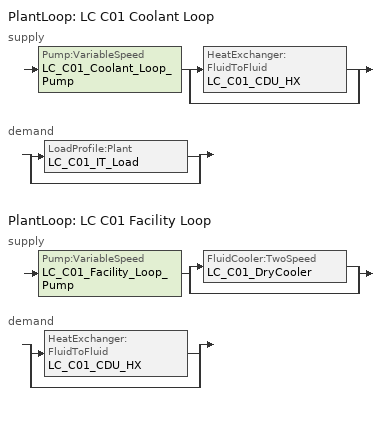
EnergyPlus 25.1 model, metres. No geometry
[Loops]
PlantLoop 'LC C01 Coolant Loop'
 supply: Pump:VariableSpeed 'LC_C01_Coolant_Loop_Pump' > split
  | HeatExchanger:FluidToFluid 'LC_C01_CDU_HX'
  | bypass
 demand: split
  | LoadProfile:Plant 'LC_C01_IT_Load'
  | bypass
PlantLoop 'LC C01 Facility Loop'
 supply: Pump:VariableSpeed 'LC_C01_Facility_Loop_Pump' > split
  | FluidCooler:TwoSpeed 'LC_C01_DryCooler'
  | bypass
 demand: split
  | HeatExchanger:FluidToFluid 'LC_C01_CDU_HX'
  | bypass
[Building]
LC9_6MW_SupplyClass_W45_S50_D_DryCoolerTwoSpeed: 0, Suburbs, 0.04, 0.004, MinimalShadowing, 30, 6
[LoadProfile:Plant]
LC_C01_IT_Load: LC C01 IT Load Inlet Node, LC C01 IT Load Outlet Node, LC_IT_Load_Cluster_Schedule, 0.16, LC_Flow_Fraction_Schedule, Water
[Pump:VariableSpeed]
LC_C01_Coolant_Loop_Pump: LC C01 Coolant Loop Inlet Node, LC C01 Coolant Pump Outlet Node, 0.16, 282669, 92300, 0.7, 0, 0, 0, 0, 1, 0, Intermittent, LC_Flow_Fraction_Schedule
LC_C01_Facility_Loop_Pump: LC C01 Facility Loop Inlet Node, LC C01 Facility Pump Outlet Node, 0.5184, 147454, 156000, 0.7, 0, 0, 0, 0, 1, 0, Intermittent, LC_Flow_Fraction_Schedule
[HeatExchanger:FluidToFluid]
LC_C01_CDU_HX: Always_On, LC C01 CDU Demand Inlet Node, LC C01 CDU Demand Outlet Node, 0.5184, LC C01 CDU Supply Inlet Node, LC C01 CDU Supply Outlet Node, 0.16, CounterFlow, 2500000, CoolingSetpointModulated, LC C01 CDU Supply Outlet Node, 0, FreeCooling
[FluidCooler:TwoSpeed]
LC_C01_DryCooler: LC C01 DryCooler Water Inlet Node, LC C01 DryCooler Water Outlet Node, UFactorTimesAreaAndDesignWaterFlowRate, 2100000, autocalculate, 0.7, , , , 50, 35, 25, 0.5184, 700, 96000, 490, 0.7, 32928, 0.343
[Sizing:Plant]
LC C01 Coolant Loop: cooling, 50, 15
LC C01 Facility Loop: cooling, 45, 5
[SetpointManager:Scheduled]
LC_C01_CDU_HX_SPT: Temperature, LC_Coolant_Supply_T_Schedule, LC C01 CDU Supply Outlet Node
LC_C01_Coolant_Loop_SPT: Temperature, LC_Coolant_Supply_T_Schedule, LC C01 Coolant Supply Outlet Node
LC_C01_Facility_Loop_SPT: Temperature, LC_Facility_Supply_T_Schedule, LC C01 Facility Supply Outlet Node
[PlantEquipmentOperationSchemes]
LC_C01_Coolant_Loop_Operation: PlantEquipmentOperation:CoolingLoad, LC_C01_Coolant_Cooling_Loads, Always_On
LC_C01_Facility_Loop_Operation: PlantEquipmentOperation:CoolingLoad, LC_C01_Facility_Cooling_Loads, Always_On
[PlantEquipmentOperation:CoolingLoad]
LC_C01_Coolant_Cooling_Loads: 0, 13000000, LC_C01_Coolant_Equipment_List
LC_C01_Facility_Cooling_Loads: 0, 13000000, LC_C01_Facility_Equipment_List
[PlantEquipmentList]
LC_C01_Coolant_Equipment_List: HeatExchanger:FluidToFluid, LC_C01_CDU_HX
LC_C01_Facility_Equipment_List: FluidCooler:TwoSpeed, LC_C01_DryCooler
[PlantLoop]
LC C01 Coolant Loop: UserDefinedFluidType, LC_PG30, LC_C01_Coolant_Loop_Operation, LC C01 Coolant Supply Outlet Node, 125, 3, 0.16, 0, autocalculate, LC C01 Coolant Loop Inlet Node, LC C01 Coolant Supply Outlet Node, LC C01 Coolant Supply Side Branches, LC C01 Coolant Supply Side Connectors, LC C01 Coolant Demand Inlet Node, LC C01 Coolant Demand Outlet Node, LC C01 Coolant Demand Side Branches, LC C01 Coolant Demand Side Connectors, Optimal
LC C01 Facility Loop: UserDefinedFluidType, LC_PG30, LC_C01_Facility_Loop_Operation, LC C01 Facility Supply Outlet Node, 125, 3, 0.5184, 0, autocalculate, LC C01 Facility Loop Inlet Node, LC C01 Facility Supply Outlet Node, LC C01 Facility Supply Side Branches, LC C01 Facility Supply Side Connectors, LC C01 Facility Demand Inlet Node, LC C01 Facility Demand Outlet Node, LC C01 Facility Demand Side Branches, LC C01 Facility Demand Side Connectors, Optimal
[Schedule:Compact]
Always_On; LC_Flow_Fraction_Schedule: Fraction, Through: 12/31, For: AllDays, Until: 24:00, 1
LC_IT_Load_Cluster_Schedule: Any Number, Through: 12/31, For: AllDays, Until: 24:00, -9600000
LC_Coolant_Supply_T_Schedule: Temperature, Through: 12/31, For: AllDays, Until: 24:00, 50
LC_Facility_Supply_T_Schedule: Temperature, Through: 12/31, For: AllDays, Until: 24:00, 45
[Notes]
LiquidCooling_9_6MW_1Cluster_SingleSpeed.idf
1-cluster system-only reference model for a 9.6 MW liquid-cooled data hall.
The cluster has one coolant loop, one condenser-water loop, one CDU HX, and one dry cooler.
Operating basis: S50 / W45 with a 30% propylene glycol coolant loop.
